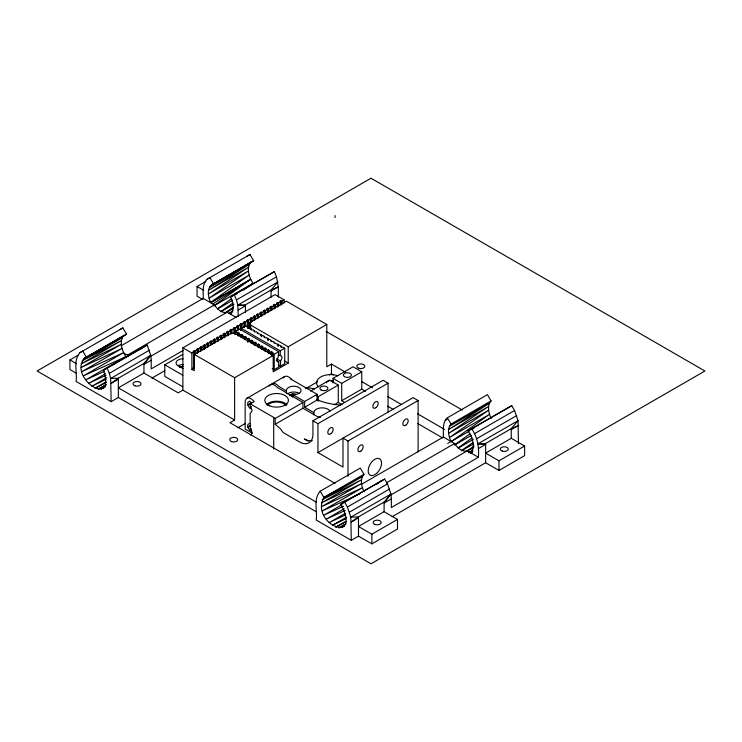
<?xml version="1.0" encoding="UTF-8"?>
<svg xmlns="http://www.w3.org/2000/svg" width="742" height="742" viewBox="0 0 742 742"><rect width="100%" height="100%" fill="white"/><g stroke="black" fill="none" stroke-linecap="round" stroke-linejoin="round"><path stroke-width="1.11" d="M316.444 511.859L118.349 397.499L118.33 387.843L143.957 373.05L178.201 392.815L182.875 390.125L182.875 347.822L275.041 294.611L284.056 299.814L284.056 303.079M191.89 369.358L191.89 353.025L193.903 351.866L193.903 368.199L191.89 369.358L194.228 370.703L194.228 354.379L229.454 334.039L232.793 333.241L236.132 334.039L273.195 355.437L273.195 371.77L288.221 363.098L288.221 346.764L326.795 324.495L326.795 366.789L331.461 364.099L345.475 372.187M193.903 351.866L193.068 351.383L194.395 350.614L194.395 366.947L193.068 367.717L193.903 368.199M195.229 354.361L195.229 351.096L197.242 349.936L197.242 353.201M197.734 353.044L197.734 348.694L196.407 349.454L197.242 349.936M198.568 352.441L198.568 349.176L200.581 348.007L200.581 351.281M201.073 351.114L201.073 346.764L199.746 347.525L200.581 348.007M201.907 350.512L201.907 347.247L203.92 346.087L203.92 349.352M204.412 349.185L204.412 344.835L203.085 345.605L203.92 346.087M205.246 348.582L205.246 345.318L207.259 344.158L207.259 347.423M207.751 347.265L207.751 342.906L206.424 343.676L207.259 344.158M208.585 346.653L208.585 343.388L210.598 342.229L210.598 345.494M211.09 344.242L211.09 340.977L209.763 341.747L210.598 342.229M211.924 344.724L211.924 341.459L213.937 340.3L213.937 343.565M214.429 343.407L214.429 339.048L213.102 339.817L213.937 340.3M215.263 342.795L215.263 339.53L217.276 338.371L217.276 341.635M217.768 341.478L217.768 337.128L216.441 337.888L217.276 338.371M218.602 340.875L218.602 337.601L220.615 336.441L220.615 339.715M221.107 339.548L221.107 335.198L219.78 335.959L220.615 336.441M221.941 338.946L221.941 335.681L223.954 334.521L223.954 337.786M224.446 337.619L224.446 333.269L223.119 334.039L223.954 334.521M225.28 337.016L225.28 333.752L227.293 332.592L227.293 335.857M227.785 335.69L227.785 331.34L226.458 332.11L227.293 332.592M228.619 335.087L228.619 331.822L230.632 330.663L230.632 333.928M231.124 333.77L231.124 329.411L229.797 330.181L230.632 330.663M231.958 333.158L231.958 329.893L233.971 328.734L233.971 333.093M234.463 334.021L234.463 327.482L233.136 328.252L233.971 328.734M235.297 333.408L235.297 327.964L237.31 326.805L237.31 330.069M235.483 334.104L235.483 331.897L236.318 331.414L235.835 331.136L239.508 329.012L278.723 351.652L278.222 357.087A3.543 2.041 -60 0 0 278.222 362.096L278.723 362.04L278.723 367.105L274.215 369.711L272.212 368.551M237.486 335.254L237.486 333.047L238.321 332.564L239.657 333.343L238.822 333.826L238.822 336.033M237.802 330.997L237.802 325.553L236.475 326.322L237.31 326.805M238.321 335.876L238.321 332.564M238.636 329.309L238.636 326.035L240.649 324.875L240.649 330.32M240.825 337.183L240.825 334.976L241.66 334.494L242.996 335.263L242.161 335.746L242.161 337.953M241.011 330.125L241.011 328.149L246.001 325.821L248.004 326.981L247.169 327.463L251.343 328.91L250.508 329.383L251.844 330.162L252.679 329.68L254.682 330.83L253.847 331.312L255.183 332.082L256.018 331.609L258.021 332.759L257.186 333.241L261.36 334.688L261.36 336.896M241.141 330.162L241.141 323.633L239.814 324.393L240.649 324.875M241.66 336.701L241.66 334.494M241.975 328.465L241.975 324.115L243.988 322.946L243.988 327.305M244.164 339.113L244.164 336.905L244.999 336.423L246.335 337.193L245.5 337.675L245.5 339.882M244.48 327.148L244.48 321.703L243.153 322.473L243.988 322.946M244.999 339.734L244.999 336.423M245.314 326.536L245.314 322.186L247.327 321.026L247.327 326.471M247.503 342.145L247.503 338.834L248.338 338.352L249.674 339.122L248.839 339.604L248.839 341.812M247.819 328.483L247.819 319.774L246.492 320.544L247.327 321.026M248.338 341.663L248.338 338.352M248.653 327.871L248.653 320.256L250.666 319.097L250.666 322.362M250.842 342.971L250.842 340.763L251.677 340.281L253.013 341.051L252.178 341.533L252.178 343.741M251.158 322.204L251.158 317.845L249.831 318.615L250.666 319.097M251.677 343.592L251.677 340.281M251.992 321.592L251.992 318.327L254.005 317.168L254.005 320.433M254.181 344.9L254.181 342.693L255.016 342.21L256.352 342.98L255.517 343.463L255.517 345.67M254.497 320.275L254.497 315.916L253.17 316.686L254.005 317.168M255.016 345.522L255.016 342.21M255.331 319.663L255.331 316.398L257.344 315.239L257.344 318.503M257.52 346.82L257.52 344.613L258.355 344.13L259.691 344.909L258.856 345.392L258.856 347.599M257.836 318.346L257.836 313.987L256.509 314.756L257.344 315.239M258.355 347.451L258.355 344.13M258.67 317.734L258.67 314.469L260.683 313.31L260.683 316.574M260.859 348.749L260.859 346.542L261.694 346.06L263.03 346.829L262.195 347.312L262.195 349.519M261.175 316.417L261.175 312.067L259.848 312.827L260.683 313.31M261.694 349.371L261.694 346.06M262.009 315.814L262.009 312.54L264.022 311.38L264.022 314.654M264.198 350.678L264.198 348.471L265.033 347.989L266.369 348.759L265.534 349.241L265.534 351.448M264.514 314.487L264.514 310.137L263.187 310.898L264.022 311.38M265.033 351.3L265.033 347.989M265.348 313.885L265.348 310.62L267.361 309.46L267.361 312.725M267.537 352.608L267.537 350.4L268.372 349.918L269.708 350.688L268.873 351.17L268.873 353.377M267.853 312.558L267.853 308.208L266.526 308.978L267.361 309.46M268.038 340.754L268.038 338.547L266.035 337.387L265.2 337.87L263.864 337.1L264.699 336.618L262.696 335.458L261.861 335.94L260.525 335.171L261.36 334.688M268.372 353.229L268.372 349.918M268.687 311.955L268.687 308.691L270.7 307.531L270.7 310.796M270.876 354.537L270.876 352.329L271.711 351.847L273.047 352.617L272.212 353.099L272.212 355.307M271.192 310.629L271.192 306.279L269.865 307.049L270.7 307.531M271.711 355.158L271.711 351.847M272.026 310.026L272.026 306.761L274.039 305.602L274.039 308.867M274.215 369.711L274.215 354.259L278.723 351.652M274.531 308.709L274.531 304.35L273.204 305.12L274.039 305.602M275.365 308.097L275.365 304.832L277.378 303.673L277.378 306.938M277.87 306.78L277.87 302.421L276.543 303.19L277.378 303.673M278.055 346.533L278.055 344.325L273.881 342.878L274.716 342.396L272.713 341.246L271.878 341.728L270.542 340.958L271.377 340.476L269.374 339.317L268.539 339.799L267.203 339.029L268.038 338.547M278.704 306.168L278.704 302.903L280.717 301.744L280.717 305.008M278.259 365.11L280.226 366.242L280.726 360.649A3.543 2.041 -60 0 0 280.726 355.641L278.222 354.945M280.226 355.687L280.226 350.79L284.733 348.183L284.733 363.636L280.226 366.242M281.209 304.851L281.209 300.491L279.882 301.261L280.717 301.744M282.043 304.248L282.043 300.974L284.056 299.814M120.028 329.504L122.847 327.927L126.548 334.206L84.069 358.507C68.616 378.55 116.336 409.009 103.463 370.175L147.204 345.049L150.737 355.344L143.957 363.413L118.33 378.207L118.33 387.843L316.463 502.232M143.957 373.05L143.957 363.413M245.463 312.28L245.454 304.814L271.08 290.011L278.324 286.82L276.516 276.803L274.336 271.655L230.595 296.781C232.969 302.161 234.889 309.47 230.502 314.358M271.09 297.486L271.08 290.011L277.87 281.951L237.802 305.083L238.256 316.463M358.507 536.141L351.281 540.315L316.222 520.068C317.567 510.756 312.994 498.893 320.219 491.204L360.287 468.072L363.96 474.305L323.892 497.437C309.804 523.926 362.448 545.63 340.875 504.217L384.644 479.063L387.463 483.905L390.904 494.061L384.106 502.056L358.479 516.859L358.507 536.141L371.863 543.858L397.489 529.055L397.489 519.419L384.106 511.702L358.479 526.495L371.863 534.212L397.489 519.419M384.106 511.702L384.106 502.056M511.238 438.299L524.613 446.025L524.613 455.662L498.986 470.456L485.63 462.748L485.611 453.102L511.238 438.299L511.238 428.663L518.027 420.668L514.586 410.512L511.767 405.67L467.998 430.814C472.107 436.945 476.021 446.35 470.743 452.852M326.795 324.495L286.393 301.169L250.137 322.399L249.813 323.79L251.158 325.367L288.221 346.764M491.167 418.59C488.737 413.192 486.78 405.883 491.083 400.903L487.411 394.67L447.343 417.811C442.084 422.727 443.568 430.61 443.345 437.038L454.577 443.521L455.171 444.477A14.163 8.181 60 0 0 465.151 451.192L467.265 450.839L478.404 457.276C479.193 447.352 477.542 437.075 471.699 428.802L467.998 430.814L474.212 428.013M250.666 435.072L252.159 432.938L250.165 427.782L250.165 413.619L252.159 410.771L250.165 405.614L250.165 403.833L254.172 401.515L253.755 401.107A8.264 4.767 60 0 0 245.157 402.099L245.157 429.08L252.169 433.133M363.96 474.305C359.722 479.193 361.549 486.39 363.942 491.714M451.015 424.034C446.712 429.015 448.669 436.324 451.099 441.722L489.497 414.361L449.429 437.502L488.626 410.215L448.558 433.347L488.607 406.412L448.539 429.544L489.442 403.24L449.374 426.372L491.083 400.903L451.015 424.034L447.343 417.811M150.737 355.344L143.976 364.387L151.201 360.213L150.737 355.344L110.669 378.476L111.133 401.663L118.349 397.499M390.904 494.061L384.133 503.039L391.349 498.865L390.904 494.061L350.836 517.193L351.281 540.315M122.847 327.927L79.96 352.635C72.892 360.38 77.4 372.132 76.074 381.425L111.133 401.663M243.636 290.011L252.957 283.323L250.703 279.28L210.635 302.411L249.154 275.05L209.086 298.182L248.412 270.932L208.344 294.064L248.533 267.213L208.465 290.345L249.507 264.161L209.439 287.293L251.26 261.972L211.192 285.104L253.671 260.813C246.214 263.558 248.078 273.603 250.703 279.28L210.849 302.801C208.048 297.088 206.016 286.792 213.603 283.945L253.671 260.813L249.98 254.525L207.092 279.242C201.945 284.195 203.419 291.996 203.197 298.386L214.429 304.869L215.013 305.825A14.163 8.181 60 0 0 225.002 312.54L227.108 312.197L236.346 317.52M213.817 305.797L250.703 279.28L212.815 304.016M376.352 484.387L380.943 481.085M454.373 445.052L470.011 433.801M217.545 308.718L231.523 298.692M458.176 447.88L472.125 437.891M139.784 349.714L143.531 347.043M220.726 311.594L233.034 302.931M461.385 450.635L472.737 442.668M224.937 312.976L233.433 307.179M466.551 451.21L474.092 446.1M229.176 313.3L233.053 310.759M468.833 452.639L472.719 450.125M103.379 387.751L105.318 386.573M293.081 393.965L289.844 395.913L289.844 395.282L292.125 393.965L295.353 393.965M344.538 525.837L341.589 527.553L344.594 525.818M76.611 373.393L69.934 369.544L69.934 359.907L77.827 355.353M202.789 299.453L197.066 296.151L197.066 286.505L205.933 281.385M126.548 334.206L84.069 358.507L122.374 337.554L124.137 335.375L86.48 357.338L82.779 351.059L79.96 352.635M121.141 345.763L203.197 298.386M123.793 353.062L125.834 356.726L83.512 375.804L123.58 352.673L81.963 371.575L122.031 348.443L81.221 367.457L121.289 344.325L81.342 363.747L121.41 340.615L82.306 360.686L122.374 337.554C120.195 342.591 121.623 348.286 123.793 353.062L127.374 355.13L214.429 304.869M125.834 356.726L85.766 379.858L104.585 371.278M213.891 305.88L252.957 283.323M103.463 370.175L147.204 345.049M236.846 293.943L230.595 296.781L274.336 271.655M105.587 373.616L88.558 383.447L106.05 375.248M217.694 308.895L232.719 300.222M118.349 379.181L111.133 383.345L118.33 378.207L110.669 378.476L109.315 373.337L149.383 350.205M238.256 309.952L245.481 305.787L237.802 305.083L236.448 299.935L276.516 276.803M106.727 377.65L91.702 386.332L106.152 379.273M220.838 311.779L233.86 304.257M106.004 381.935L94.985 388.298L106.31 382.482M226.115 312.586L233.127 308.542M150.06 356.679L227.108 312.197M106.18 384.597L98.167 389.225L106.152 384.885M229.297 313.514L232.302 311.779M105.383 386.591L101.033 389.04L103.991 387.333M271.108 290.994L278.324 286.82L278.324 297.125M183.218 350.4L151.201 368.895L151.201 360.213M182.81 386.786L164.78 376.38L164.78 364.814L182.727 354.453M151.943 378.105L164.872 370.638M278.055 344.325L277.22 344.807L278.556 345.577L279.391 345.095L281.394 346.254L280.559 346.737L281.895 347.506L282.73 347.024L284.733 348.183M194.228 354.379L234.63 377.706L273.195 355.437M246.863 398.315L270.45 384.699M272.119 383.735L284.594 376.528M249.785 401.181L247.828 402.322L247.828 404.956L249.442 407.748L251.723 409.065M247.828 404.956L251.751 402.683L249.442 401.385M249.442 407.748L251.399 406.616M234.63 377.706L234.63 420L229.955 422.699L335.078 483.385M237.922 427.744L244.888 423.719M305.583 388.678L317.53 381.778M329.467 374.886L331.461 373.736L333.455 374.895M249.785 423.357L247.828 424.489L247.828 427.123L249.442 429.915L251.723 431.241M247.828 427.123L250.768 425.426M310.564 391.062L329.596 380.08L338.278 385.089L338.278 402.442L342.081 404.631M333.037 382.983L333.037 378.355L353.071 366.789L361.753 371.798L361.753 389.151L365.556 391.34M249.442 429.915L251.399 428.783M273.705 449.058L273.705 417.421L275.199 418.479L275.199 424.266L280.291 428.663L283.156 432.521L299.314 441.842A19.329 11.158 60 0 0 312.938 435.248L312.938 420.797L383.058 380.312L388.066 383.206L388.066 412.116M275.199 418.479L302.959 402.461L302.959 408.239L275.199 424.266M304.628 401.496L317.112 394.29L317.112 400.068L304.628 407.275L304.628 401.496L292.71 394.614L292.71 396.924M316.315 395.542L318.244 396.655L338.278 385.089M333.037 378.355L341.719 383.364L361.753 371.798M334.271 404.752L338.278 402.442M341.719 383.364L341.719 400.717L361.753 389.151M312.938 420.797L317.947 423.682L388.066 383.206M317.947 423.682L317.947 452.601L413.108 397.656L418.117 400.55L418.117 451.897M317.947 452.601L342.99 467.061L342.99 438.142L347.998 441.036L418.117 400.55M445.163 420.445L447.166 419.286M361.298 484.415L443.345 437.038M340.875 504.217L384.644 479.063M471.699 428.802L511.767 405.67M342.006 504.708L323.976 515.115L343.629 506.248M469.13 431.306L447.658 443.382M386.536 482.81L454.577 443.521M344.353 508.697L326.322 519.112L345.178 510.487M455.458 444.56L471.485 435.304M358.507 517.833L351.281 521.997L358.479 516.859L350.836 517.193L347.395 507.036L387.463 483.905M474.518 433.643L514.586 410.512M345.215 513.353L329.188 522.609L345.67 514.837M458.315 448.057L473.34 439.375M349.519 512.119L389.587 488.987M476.642 438.726L516.71 415.594M346.393 517.257L332.37 525.355L345.791 518.751M461.496 450.802L473.517 443.864M524.613 446.025L498.986 460.819L485.611 453.102L485.63 444.43L477.959 443.799L518.027 420.668L518.472 443.781M390.209 495.331L467.265 450.839M345.67 521.385L335.653 527.163L345.939 521.839M466.783 451.461L473.795 447.407M345.809 523.871L338.797 527.914L345.772 524.093M468.925 452.787L472.932 450.477M477.959 443.799L485.611 443.456L511.238 428.663L518.472 425.472L511.257 429.637M478.404 448.604L485.63 444.43L485.611 443.456M478.404 457.276L391.349 507.537L391.349 498.865M392.091 516.757L485.63 462.748M247.16 256.111L249.98 254.525M207.092 279.242L209.912 277.656L213.603 283.945M359.87 493.875L322.306 510.895L362.374 487.763L321.434 506.74L361.502 483.608L321.416 502.946L361.484 479.814L322.251 499.765L362.319 476.633L323.892 497.437L320.219 491.204M237.802 305.083L245.454 304.814M292.71 394.614L293.016 394.642A7.318 4.229 0 0 0 301.048 390.57A7.318 4.229 0 0 0 293.498 386.211A7.318 4.229 0 0 0 286.449 390.849L286.495 393.334M281.209 300.491L282.043 300.974M277.87 302.421L278.704 302.903M326.118 331.424L462.21 409.992M274.531 304.35L275.365 304.832M271.192 306.279L272.026 306.761M267.853 308.208L268.687 308.691M264.514 310.137L265.348 310.62M261.175 312.067L262.009 312.54M257.836 313.987L258.67 314.469M254.497 315.916L255.331 316.398M197.066 286.505L203.753 290.372M361.493 381.444L372.503 387.797M387.519 396.469L401.533 404.557M417.551 413.804L444.579 429.414M251.158 317.845L251.992 318.327M247.819 319.774L248.653 320.256M244.48 321.703L245.314 322.186M387.51 406.097L393.52 409.565M417.542 423.441L442.557 437.882M241.141 323.633L241.975 324.115M237.802 325.553L238.636 326.035M241.011 328.149L280.226 350.79M234.463 327.482L235.297 327.964M235.483 331.897L237.486 333.047M238.822 333.826L240.825 334.976M242.161 335.746L244.164 336.905M245.5 337.675L247.503 338.834M248.839 339.604L250.842 340.763M252.178 341.533L254.181 342.693M255.517 343.463L257.52 344.613M258.856 345.392L260.859 346.542M262.195 347.312L264.198 348.471M265.534 349.241L267.537 350.4M268.873 351.17L270.876 352.329M272.212 353.099L274.215 354.259M231.124 329.411L231.958 329.893M227.785 331.34L228.619 331.822M341.719 400.717L344.576 402.359M224.446 333.269L225.28 333.752M221.107 335.198L221.941 335.681M290.4 378.865L317.112 394.29M217.768 337.128L218.602 337.601M214.429 339.048L215.263 339.53M211.09 340.977L211.924 341.459M207.751 342.906L208.585 343.388M286.495 391.025L279.001 386.526A8.264 4.767 60 0 0 271.099 384.736M204.412 344.835L205.246 345.318M302.959 402.461L277.332 387.491A8.264 4.767 60 0 0 269.179 386.155M201.073 346.764L201.907 347.247M304.628 407.275L313.857 412.598L313.857 414.852M302.959 408.239L315.73 415.631A8.264 4.767 0 0 0 320.507 417.282M197.734 348.694L198.568 349.176M194.395 350.614L195.229 351.096M182.875 347.822L191.89 353.025M250.165 403.833L273.705 417.421M183.144 358.794A7.086 4.09 0 0 0 176.605 361.317A7.086 4.09 0 0 0 178.136 365.778L183.144 368.672M308.218 441.202L304.322 438.958A19.329 11.158 60 0 0 312.261 440.6M164.78 364.814L182.81 375.22M182.875 390.125L234.63 420M69.934 359.907L76.621 363.765M284.279 360.816L288.221 363.098M276.887 358.553L280.226 361.178M276.219 360.083L278.723 362.04M291.727 379.635L291.485 379.329A8.264 4.767 60 0 0 283.333 377.984M127.374 355.13L127.958 356.086M344.576 502.195L347.395 507.036M234.268 294.787L236.448 299.935M107.136 368.18L109.315 373.337M498.986 460.819L498.986 470.456M371.863 534.212L371.863 543.858M347.998 441.036L347.998 476.401M335.059 215.57L335.059 217.499M331.461 364.099L331.461 373.736M318.244 396.655L318.244 401.283M292.125 393.965L292.125 397.026M250.75 325.098L250.75 329.448M250.406 322.074L250.406 329.16M250.137 322.399L250.137 328.836M249.933 322.733L249.933 328.502M249.813 323.085L249.813 328.53M267.463 405.197A10.388 6.001 0 0 1 277.137 402.034A10.388 6.001 0 0 1 286.217 405.726M266.211 404.807A11.807 6.817 0 0 1 276.627 401.209A11.807 6.817 0 0 1 287.033 404.807M287.646 393.872A7.318 4.229 0 0 1 299.397 393.538M340.866 405.03A47.219 27.259 0 0 1 316.435 399.391M313.857 412.598A8.264 4.767 0 0 1 320.906 407.887A8.264 4.767 0 0 1 330.023 411.216M305.379 387.964A14.163 8.181 0 0 1 314.311 388.993M326.693 382.789A4.016 2.319 0 0 1 326.823 382.186M327.231 381.629A4.016 2.319 0 0 1 333.538 381.147M318.439 386.879A14.163 8.181 0 0 1 320.683 377.001A14.163 8.181 0 0 1 337.786 375.702M179.675 367.513A4.016 2.319 0 0 1 183.144 366.353M178.136 365.778A7.086 4.09 0 0 1 183.144 364.582M472.635 451.767L470.678 452.963L472.719 451.85M371 178.228L37.1 371L371 563.772L704.9 371L371 178.228M135.007 385.84A4.016 2.319 0 0 0 141.026 383.827A4.016 2.319 0 0 0 135.007 381.824A4.016 2.319 0 0 0 135.007 385.84M231.708 441.666A4.016 2.319 0 0 0 237.728 439.663A4.016 2.319 0 0 0 231.708 437.65A4.016 2.319 0 0 0 231.708 441.666M358.831 368.273A4.016 2.319 0 0 0 364.851 366.27A4.016 2.319 0 0 0 358.831 364.257A4.016 2.319 0 0 0 358.831 368.273M375.155 524.492A4.016 2.319 0 0 0 381.175 522.479A4.016 2.319 0 0 0 375.155 520.476A4.016 2.319 0 0 0 375.155 524.492M502.278 451.09A4.016 2.319 0 0 0 508.298 449.086A4.016 2.319 0 0 0 502.278 447.083A4.016 2.319 0 0 0 502.278 451.09M331.155 433.495A3.775 2.18 -60 0 0 332.351 427.642A3.775 2.18 -60 0 0 327.881 431.603A3.775 2.18 -60 0 0 331.155 433.495M269.745 405.855A11.807 6.817 0 0 0 288.369 400.977A11.807 6.817 0 0 0 271.748 394.104A11.807 6.817 0 0 0 269.745 405.855M376.231 407.469A3.775 2.18 -60 0 0 377.428 401.617A3.775 2.18 -60 0 0 372.957 405.577A3.775 2.18 -60 0 0 376.231 407.469M361.206 450.848A3.775 2.18 -60 0 0 362.402 444.996A3.775 2.18 -60 0 0 357.932 448.956A3.775 2.18 -60 0 0 361.206 450.848M376.593 473.424A9.442 5.454 -60 0 0 379.589 458.788A9.442 5.454 -60 0 0 368.412 468.694A9.442 5.454 -60 0 0 376.593 473.424M406.208 424.86A3.775 2.18 -60 0 0 407.414 419.007A3.775 2.18 -60 0 0 402.943 422.977A3.775 2.18 -60 0 0 406.208 424.86M321.082 390.004A4.016 2.319 0 0 0 327.797 388.966A4.016 2.319 0 0 0 322.881 386.128A4.016 2.319 0 0 0 321.082 390.004M344.557 376.713A4.016 2.319 0 0 0 351.272 375.675A4.016 2.319 0 0 0 346.356 372.836A4.016 2.319 0 0 0 344.557 376.713"/></g></svg>
